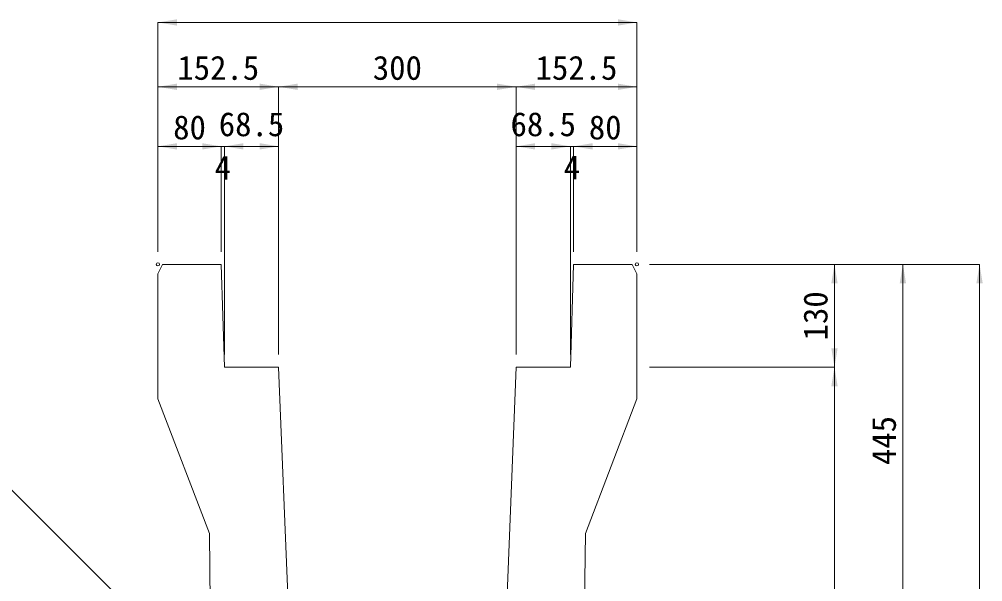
# Model space of a CAD drawing. Units: millimetres at full size; some dimension numbers follow another scale. Extents: x 190759 to 276146, y -52712 to -16236.
# Drawn here: x 219670 to 220887, y -29786 to -29076 of the extents above; entities that cross this region are included whole.
import ezdxf
from ezdxf.enums import TextEntityAlignment as Align

# ---------------------------------------------------------------- set-up
doc = ezdxf.new("R2010")
doc.units = ezdxf.units.MM
doc.header["$LTSCALE"] = 18
for name, color, linetype, lineweight in [('寸法線', 7, 'Continuous', 9), ('本体', 2, 'Continuous', 13), ('補助線', 8, 'Continuous', 13)]:
    doc.layers.add(name, color=color, linetype=linetype, lineweight=lineweight)
doc.styles.add('ＭＳ ゴシック', font='')
doc.styles.get('ＭＳ ゴシック').set_extended_font_data('MS Gothic')

# ---------------------------------------------------------------- blocks, each defined once
blk = doc.blocks.new('filled_arrow')
at = {"color": 0, "linetype": 'Continuous', "lineweight": -2}
blk.add_solid([(7.5, 1.25), (0, 0), (7.5, -1.25)], dxfattribs=at)

msp = doc.modelspace()

# ---------------------------------------------------------------- linework, layer by layer
at = {"layer": '寸法線'}
for p, q in [((219845.25, -29079.5), (220450.25, -29079.5)), ((219845.25, -29369.01), (219845.25, -29079.5)), ((220450.25, -29369.01), (220450.25, -29079.5)), ((219845.25, -29160.76), (219997.75, -29160.76)), ((219845.25, -29369.01), (219845.25, -29160.76)), ((219997.75, -29160.76), (220297.75, -29160.76)), ((219997.75, -29499.01), (219997.75, -29160.76)), ((219997.75, -29499.01), (219997.75, -29160.76)), ((220297.75, -29499.01), (220297.75, -29160.76)), ((220297.75, -29160.76), (220450.25, -29160.76)), ((220297.75, -29499.01), (220297.75, -29160.76)), ((220450.25, -29369.01), (220450.25, -29160.76)), ((219845.25, -29235.98), (219925.25, -29235.98)), ((219845.25, -29369.01), (219845.25, -29235.98)), ((219877.25, -29235.98), (219977.25, -29235.98)), ((219925.25, -29369.01), (219925.25, -29235.98)), ((219925.25, -29369.01), (219925.25, -29235.98)), ((219929.25, -29499.01), (219929.25, -29235.98)), ((219929.25, -29235.98), (219997.75, -29235.98)), ((219929.25, -29499.01), (219929.25, -29235.98)), ((219997.75, -29499.01), (219997.75, -29235.98)), ((220297.75, -29235.98), (220366.25, -29235.98)), ((220297.75, -29499.01), (220297.75, -29235.98)), ((220318.25, -29235.98), (220418.25, -29235.98)), ((220366.25, -29499.01), (220366.25, -29235.98)), ((220366.25, -29499.01), (220366.25, -29235.98)), ((220370.25, -29369.01), (220370.25, -29235.98)), ((220370.25, -29235.98), (220450.25, -29235.98)), ((220370.25, -29369.01), (220370.25, -29235.98)), ((220450.25, -29369.01), (220450.25, -29235.98)), ((220466.25, -29385.01), (220699.83, -29385.01)), ((220466.25, -29385.01), (220883.09, -29385.01)), ((220466.25, -29385.01), (220786.23, -29385.01)), ((220699.83, -29515.01), (220699.83, -29385.01)), ((220786.23, -29829.96), (220786.23, -29385.01)), ((220883.09, -30530.01), (220883.09, -29385.01)), ((220466.25, -29515.01), (220699.83, -29515.01)), ((220466.25, -29515.01), (220699.83, -29515.01)), ((220699.83, -30415.01), (220699.83, -29515.01))]:
    msp.add_line(p, q, dxfattribs=at)
msp.add_lwpolyline([(219810.58, -29819.96), (219653.69, -29663.06), (219437.56, -29663.06)], dxfattribs=at)
at = {"layer": '本体'}
for p, q in [((219845.25, -29397.01), (219851.25, -29385.01)), ((219851.25, -29385.01), (219925.25, -29385.01)), ((219925.25, -29385.01), (219929.25, -29515.01)), ((220370.25, -29385.01), (220366.25, -29515.01)), ((220444.25, -29385.01), (220370.25, -29385.01)), ((220450.25, -29397.01), (220444.25, -29385.01)), ((219845.25, -29397.01), (219845.25, -29555.01)), ((220450.25, -29397.01), (220450.25, -29555.01)), ((219929.25, -29515.01), (219997.75, -29515.01)), ((220031.83, -30367.01), (219997.75, -29515.01)), ((220263.67, -30367.01), (220297.75, -29515.01)), ((220366.25, -29515.01), (220297.75, -29515.01)), ((219845.25, -29555.01), (219910.25, -29725.01)), ((220450.25, -29555.01), (220385.25, -29725.01)), ((219910.25, -29725.01), (219919.86, -30504.61)), ((220385.25, -29725.01), (220375.65, -30504.61))]:
    msp.add_line(p, q, dxfattribs=at)
at = {"layer": '補助線'}
for centre in [(219845.25, -29385.01), (220450.25, -29385.01)]:
    msp.add_circle(centre, 2, dxfattribs=at)

# ---------------------------------------------------------------- block references
at = {"layer": '寸法線', "xscale": 3.2, "yscale": 3.2}
for p in [(219845.25, -29079.5), (219845.25, -29160.76), (219997.75, -29160.76), (220297.75, -29160.76), (219845.25, -29235.98), (219929.25, -29235.98), (219929.25, -29235.98), (220297.75, -29235.98), (220370.25, -29235.98), (220370.25, -29235.98)]:
    msp.add_blockref('filled_arrow', p, dxfattribs=at)
for p, rotation in [((220450.25, -29079.5), 180), ((219997.75, -29160.76), 180), ((220297.75, -29160.76), 180), ((220450.25, -29160.76), 180), ((219925.25, -29235.98), 180), ((219925.25, -29235.98), 180), ((219997.75, -29235.98), 180), ((220366.25, -29235.98), 180), ((220366.25, -29235.98), 180), ((220450.25, -29235.98), 180), ((220699.83, -29385.01), 270), ((220786.23, -29385.01), 270), ((220883.09, -29385.01), 270), ((220699.83, -29515.01), 90), ((220699.83, -29515.01), 270)]:
    msp.add_blockref('filled_arrow', p, dxfattribs=dict(at, rotation=rotation))

# ---------------------------------------------------------------- texts
at = {"layer": '寸法線', "style": 'ＭＳ ゴシック'}
for s, p in [('152.5', (219921.5, -29136.76)), ('300', (220147.75, -29136.76)), ('152.5', (220374, -29136.76)), ('68.5', (219963.5, -29207.98)), ('68.5', (220332, -29207.98)), ('80', (219885.25, -29211.98)), ('80', (220410.25, -29211.98)), ('4', (219927.25, -29262.74)), ('4', (220368.25, -29262.5))]:
    msp.add_text(s, height=30.38, dxfattribs=at).set_placement(p, align=Align.MIDDLE_CENTER)
for s, p in [('130', (220675.83, -29450.01)), ('445', (220762.23, -29607.48))]:
    msp.add_text(s, height=30.38, rotation=90, dxfattribs=at).set_placement(p, align=Align.MIDDLE_CENTER)

doc.saveas('drawing.dxf')
